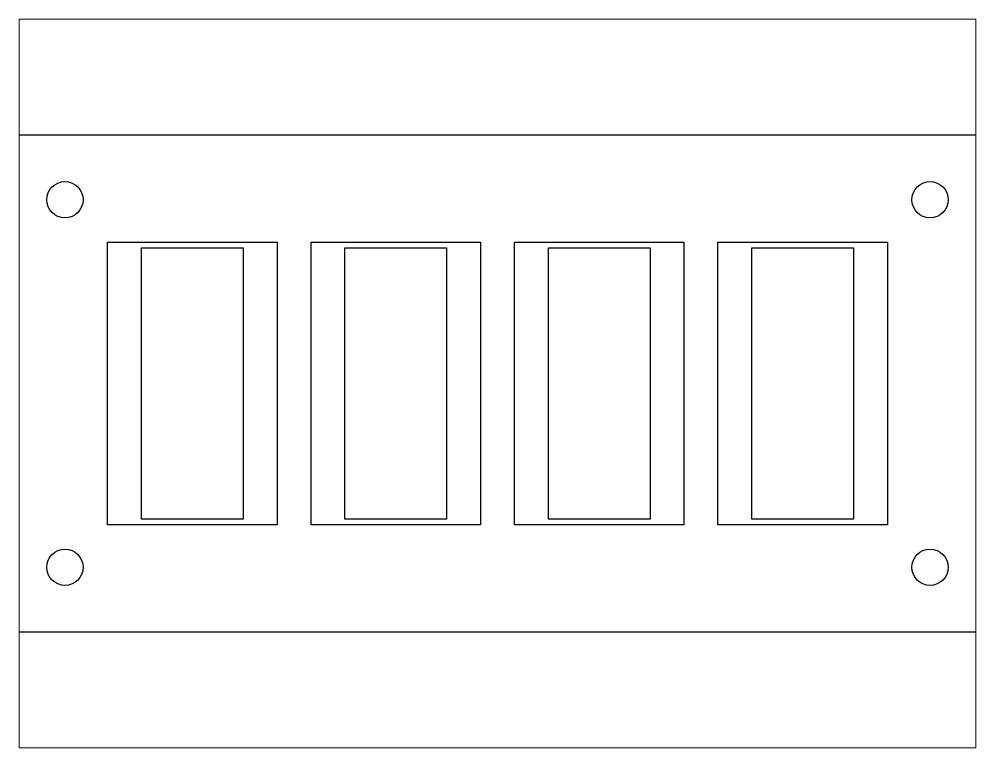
# Paper-space layout 'Layout1' of a CAD drawing. Header units: millimetres. Extents: x 1.05 to 9.45, y 0.8 to 7.2.
# The model-space entities are those that its viewports show. They can reach past a viewport. Long polylines and large blocks are cut down to what shows.
import ezdxf

# ---------------------------------------------------------------- set-up
doc = ezdxf.new("R2010")
doc.units = ezdxf.units.MM
doc.header["$LTSCALE"] = 0.2
doc.header["$MEASUREMENT"] = 0
doc.layers.add('connectorOutline', color=9, linetype='Continuous')
doc.layers.add('Cut', color=20, linetype='Continuous')

msp = doc.modelspace()

# ---------------------------------------------------------------- linework, layer by layer
at = {"layer": 'connectorOutline'}
for points in [[(12.755, 37.307), (27.755, 37.307), (27.755, 12.307), (12.755, 12.307)], [(30.755, 37.307), (45.755, 37.307), (45.755, 12.307), (30.755, 12.307)], [(48.755, 37.307), (63.755, 37.307), (63.755, 12.307), (48.755, 12.307)], [(66.755, 37.307), (81.755, 37.307), (81.755, 12.307), (66.755, 12.307)]]:
    msp.add_lwpolyline(points, close=True, dxfattribs=at)
at = {"layer": 'Cut'}
msp.add_lwpolyline([(4.255, 46.807), (90.255, 46.807, -0.414214), (91.255, 45.807), (91.255, 3.807, -0.414214), (90.255, 2.807), (4.255, 2.807, -0.414214), (3.255, 3.807), (3.255, 45.807, -0.414214)], format="xyb", close=True, dxfattribs=at)
for points in [[(15.755, 36.807), (24.755, 36.807), (24.755, 12.807), (15.755, 12.807)], [(33.755, 36.807), (42.755, 36.807), (42.755, 12.807), (33.755, 12.807)], [(51.755, 36.807), (60.755, 36.807), (60.755, 12.807), (51.755, 12.807)], [(69.755, 36.807), (78.755, 36.807), (78.755, 12.807), (69.755, 12.807)]]:
    msp.add_lwpolyline(points, close=True, dxfattribs=at)
for centre in [(8.987, 41.075), (85.522, 41.075), (8.987, 8.54), (85.522, 8.54)]:
    msp.add_circle(centre, 1.6, dxfattribs=at)

psp = doc.layouts.get("Layout1")

# ---------------------------------------------------------------- viewports
at = {"layer": '0'}
psp.add_viewport(center=(5.25, 4), size=(8.4, 6.4), view_center_point=(47.2545, 24.8075), view_height=64.493572, dxfattribs=at)

doc.saveas('drawing.dxf')
